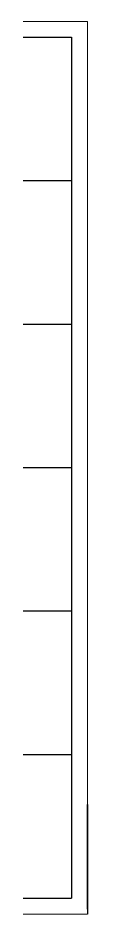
# Model space of a CAD drawing. Header units: inches. Extents: x 1824 to 2531, y 1185 to 2290.
# Drawn here: x 2423.76 to 2426.47, y 1332.81 to 1374.98 of the extents above; entities that cross this region are included whole.
import ezdxf

# ---------------------------------------------------------------- set-up
doc = ezdxf.new("R2010")
doc.units = ezdxf.units.IN
doc.header["$MEASUREMENT"] = 0
doc.layers.add('table3', color=150, linetype='Continuous', lineweight=15)
doc.layers.add('table5', color=5, linetype='Continuous', lineweight=25)

msp = doc.modelspace()

# ---------------------------------------------------------------- linework, layer by layer
at = {"color": 5}
for p, q in [((2373.143, 1347.082), (2425.722, 1347.082)), ((2426.472, 1333.04), (2426.472, 1337.97)), ((2426.472, 1337.97), (2426.472, 1332.814))]:
    msp.add_line(p, q, dxfattribs=at)
at = {"layer": 'table3'}
for p, q in [((1833.006, 1374.977), (2426.472, 1374.814)), ((2426.472, 1374.814), (2426.472, 1332.814)), ((1833.004, 1332.977), (2426.472, 1332.814))]:
    msp.add_line(p, q, dxfattribs=at)
at = {"layer": 'table5', "color": 5}
for p, q in [((1833.756, 1374.227), (2425.722, 1374.064)), ((2425.722, 1374.064), (2425.722, 1333.564)), ((1833.756, 1367.477), (2425.722, 1367.322)), ((1833.756, 1360.727), (2425.722, 1360.572)), ((1833.756, 1353.977), (2425.722, 1353.823)), ((1833.754, 1340.477), (2425.722, 1340.315)), ((1833.754, 1333.727), (2425.722, 1333.569))]:
    msp.add_line(p, q, dxfattribs=at)

doc.saveas('drawing.dxf')
